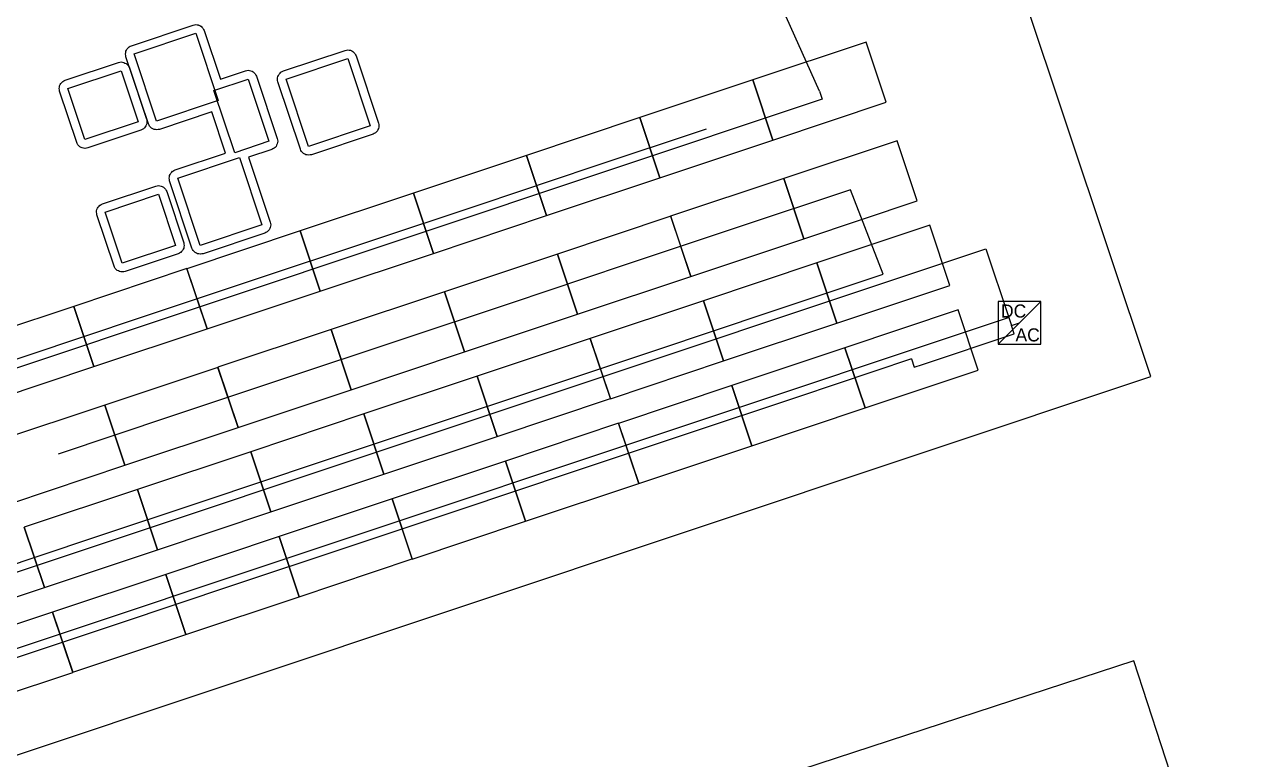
# Model space of a CAD drawing. Header units: feet. Extents: x -377 to 137, y -116 to 143.
# Drawn here: x -187.3 to -117.1, y 34 to 76.4 of the extents above; entities that cross this region are included whole.
import ezdxf

# ---------------------------------------------------------------- set-up
doc = ezdxf.new("R2010")
doc.units = ezdxf.units.FT
for name, color, linetype in [('Buildings', 7, 'CONTINUOUS'), ('Connections', 7, 'CONTINUOUS'), ('Inverters', 7, 'CONTINUOUS'), ('Modules', 7, 'CONTINUOUS'), ('Obstructions', 7, 'CONTINUOUS'), ('Setbacks', 7, 'CONTINUOUS'), ('Strings', 7, 'CONTINUOUS')]:
    doc.layers.add(name, color=color, linetype=linetype)

msp = doc.modelspace()

# ---------------------------------------------------------------- linework, layer by layer
at = {"layer": 'Buildings', "color": 252}
for p, q in [((-122.284, 56.066), (-141.602, 113.945)), ((-357.301, -22.374), (-122.284, 56.066)), ((-123.262, 39.672), (-179.85, 21.164)), ((-117.094, 20.813), (-123.262, 39.672))]:
    msp.add_line(p, q, dxfattribs=at)
at = {"layer": 'Connections', "color": 91}
for p, q in [((-141.388, 72.54), (-141.232, 72.073)), ((-141.699, 71.918), (-212.146, 48.405)), ((-141.232, 72.073), (-141.699, 71.918)), ((-326.484, -1.531), (-131.803, 63.446)), ((-131.803, 63.446), (-130.477, 59.473)), ((-259.867, 16.302), (-130.481, 59.486)), ((-130.481, 59.486), (-130.477, 59.473)), ((-130.477, 59.473), (-130.321, 59.006)), ((-130.477, 59.473), (-130.321, 59.006)), ((-130.321, 59.006), (-129.854, 59.162)), ((-130.321, 59.006), (-129.854, 59.162)), ((-130.321, 59.006), (-129.854, 59.162)), ((-130.165, 58.54), (-130.321, 59.006)), ((-135.455, 56.773), (-130.165, 58.539)), ((-130.165, 58.539), (-130.165, 58.54)), ((-136.077, 57.084), (-135.922, 56.617)), ((-135.922, 56.617), (-135.455, 56.773))]:
    msp.add_line(p, q, dxfattribs=at)
at = {"layer": 'Inverters'}
for p, q in [((-128.624, 60.393), (-131.084, 60.393)), ((-131.084, 60.393), (-131.084, 57.932)), ((-131.084, 57.932), (-128.624, 60.393)), ((-128.624, 57.932), (-128.624, 60.393)), ((-131.084, 57.932), (-128.624, 57.932))]:
    msp.add_line(p, q, dxfattribs=at)
at = {"layer": 'Modules', "color": 254}
for p, q in [((-138.702, 75.366), (-145.232, 73.187)), ((-137.544, 71.894), (-138.702, 75.366)), ((-145.232, 73.189), (-151.761, 71.01)), ((-144.073, 69.717), (-145.232, 73.189)), ((-145.232, 73.187), (-144.073, 69.714)), ((-144.073, 69.714), (-137.544, 71.894)), ((-151.759, 71.009), (-158.288, 68.83)), ((-151.761, 71.01), (-150.602, 67.538)), ((-150.6, 67.537), (-151.759, 71.009)), ((-150.602, 67.538), (-144.073, 69.717)), ((-136.917, 69.676), (-143.446, 67.497)), ((-135.758, 66.204), (-136.917, 69.676)), ((-158.289, 68.829), (-164.818, 66.649)), ((-157.13, 65.356), (-158.289, 68.829)), ((-158.288, 68.83), (-157.129, 65.357)), ((-157.129, 65.357), (-150.6, 67.537)), ((-143.447, 67.496), (-149.976, 65.316)), ((-142.288, 64.023), (-143.447, 67.496)), ((-143.446, 67.497), (-142.287, 64.024)), ((-164.819, 66.652), (-171.348, 64.473)), ((-163.66, 63.179), (-164.819, 66.652)), ((-164.818, 66.649), (-163.659, 63.177)), ((-142.287, 64.024), (-135.758, 66.204)), ((-163.659, 63.177), (-157.13, 65.356)), ((-149.973, 65.319), (-156.503, 63.14)), ((-149.976, 65.316), (-148.817, 61.844)), ((-148.814, 61.846), (-149.973, 65.319)), ((-135.023, 64.804), (-141.552, 62.625)), ((-133.864, 61.331), (-135.023, 64.804)), ((-171.348, 64.472), (-177.877, 62.292)), ((-171.348, 64.473), (-170.189, 61)), ((-170.189, 60.999), (-171.348, 64.472)), ((-148.817, 61.844), (-142.288, 64.023)), ((-170.189, 61), (-163.66, 63.179)), ((-156.5, 63.138), (-163.029, 60.959)), ((-156.503, 63.14), (-155.344, 59.667)), ((-155.341, 59.666), (-156.5, 63.138)), ((-141.553, 62.624), (-148.082, 60.444)), ((-140.394, 59.151), (-141.553, 62.624)), ((-141.552, 62.625), (-140.393, 59.152)), ((-177.878, 62.295), (-184.407, 60.116)), ((-176.719, 58.822), (-177.878, 62.295)), ((-177.877, 62.292), (-176.718, 58.82)), ((-155.344, 59.667), (-148.814, 61.846)), ((-140.393, 59.152), (-133.864, 61.331)), ((-176.718, 58.82), (-170.189, 60.999)), ((-163.03, 60.962), (-169.559, 58.783)), ((-161.871, 57.489), (-163.03, 60.962)), ((-163.029, 60.959), (-161.87, 57.487)), ((-148.083, 60.443), (-154.612, 58.264)), ((-146.924, 56.971), (-148.083, 60.443)), ((-148.082, 60.444), (-146.923, 56.972)), ((-184.408, 60.114), (-190.937, 57.935)), ((-183.249, 56.642), (-184.408, 60.114)), ((-184.407, 60.116), (-183.248, 56.643)), ((-161.87, 57.487), (-155.341, 59.666)), ((-133.392, 59.91), (-139.921, 57.731)), ((-132.233, 56.437), (-133.392, 59.91)), ((-146.923, 56.972), (-140.394, 59.151)), ((-183.248, 56.643), (-176.719, 58.822)), ((-169.56, 58.781), (-176.089, 56.602)), ((-168.401, 55.309), (-169.56, 58.781)), ((-169.559, 58.783), (-168.4, 55.31)), ((-154.615, 58.266), (-161.145, 56.087)), ((-153.456, 54.794), (-154.615, 58.266)), ((-154.612, 58.264), (-153.453, 54.792)), ((-139.919, 57.73), (-146.448, 55.55)), ((-139.921, 57.731), (-138.762, 54.258)), ((-138.76, 54.257), (-139.919, 57.73)), ((-168.4, 55.31), (-161.871, 57.489)), ((-153.453, 54.792), (-146.924, 56.971)), ((-189.778, 54.463), (-183.249, 56.642)), ((-176.09, 56.601), (-182.619, 54.422)), ((-174.931, 53.129), (-176.09, 56.601)), ((-176.089, 56.602), (-174.93, 53.13)), ((-138.762, 54.258), (-132.233, 56.437)), ((-161.145, 56.09), (-167.674, 53.911)), ((-159.986, 52.617), (-161.145, 56.09)), ((-161.145, 56.087), (-159.986, 52.615)), ((-146.449, 55.549), (-152.978, 53.37)), ((-145.29, 52.077), (-146.449, 55.549)), ((-146.448, 55.55), (-145.289, 52.078)), ((-174.93, 53.13), (-168.401, 55.309)), ((-159.986, 52.615), (-153.456, 54.794)), ((-182.616, 54.424), (-189.146, 52.245)), ((-182.619, 54.422), (-181.46, 50.949)), ((-181.457, 50.952), (-182.616, 54.424)), ((-145.289, 52.078), (-138.76, 54.257)), ((-167.672, 53.909), (-174.201, 51.73)), ((-167.674, 53.911), (-166.515, 50.438)), ((-166.513, 50.437), (-167.672, 53.909)), ((-152.979, 53.372), (-159.508, 51.193)), ((-151.82, 49.9), (-152.979, 53.372)), ((-152.978, 53.37), (-151.819, 49.898)), ((-181.46, 50.949), (-174.931, 53.129)), ((-166.515, 50.438), (-159.986, 52.617)), ((-151.819, 49.898), (-145.29, 52.077)), ((-174.202, 51.729), (-180.731, 49.55)), ((-173.043, 48.257), (-174.202, 51.729)), ((-174.201, 51.73), (-173.042, 48.258)), ((-187.987, 48.773), (-181.457, 50.952)), ((-159.508, 51.192), (-166.038, 49.013)), ((-159.508, 51.193), (-158.349, 47.721)), ((-158.349, 47.72), (-159.508, 51.192)), ((-173.042, 48.258), (-166.513, 50.437)), ((-158.349, 47.721), (-151.82, 49.9)), ((-180.732, 49.552), (-187.261, 47.373)), ((-179.573, 46.08), (-180.732, 49.552)), ((-180.731, 49.55), (-179.572, 46.077)), ((-166.038, 49.015), (-172.567, 46.836)), ((-164.879, 45.543), (-166.038, 49.015)), ((-166.038, 49.013), (-164.879, 45.54)), ((-179.572, 46.077), (-173.043, 48.257)), ((-164.879, 45.54), (-158.349, 47.72)), ((-187.261, 47.373), (-186.102, 43.901)), ((-186.102, 43.899), (-187.261, 47.372)), ((-172.565, 46.831), (-179.094, 44.652)), ((-172.567, 46.836), (-171.408, 43.364)), ((-171.406, 43.359), (-172.565, 46.831)), ((-186.102, 43.901), (-179.573, 46.08)), ((-171.408, 43.364), (-164.879, 45.543)), ((-179.098, 44.655), (-185.627, 42.475)), ((-177.939, 41.182), (-179.098, 44.655)), ((-179.094, 44.652), (-177.935, 41.18)), ((-192.631, 41.72), (-186.102, 43.899)), ((-177.935, 41.18), (-171.406, 43.359)), ((-185.627, 42.474), (-192.157, 40.295)), ((-185.627, 42.475), (-184.468, 39.003)), ((-184.468, 39.002), (-185.627, 42.474)), ((-184.468, 39.003), (-177.939, 41.182)), ((-190.998, 36.823), (-184.468, 39.002))]:
    msp.add_line(p, q, dxfattribs=at)
at = {"layer": 'Obstructions', "color": 252}
for p, q in [((-180.922, 74.684), (-177.362, 75.875)), ((-177.362, 75.875), (-176.07, 71.996)), ((-179.627, 70.809), (-180.922, 74.684)), ((-172.157, 73.227), (-168.598, 74.414)), ((-168.598, 74.414), (-167.305, 70.539)), ((-184.747, 72.69), (-181.678, 73.716)), ((-181.678, 73.716), (-180.692, 70.765)), ((-176.324, 72.577), (-174.349, 73.238)), ((-174.349, 73.238), (-173.149, 69.644)), ((-170.862, 69.348), (-172.157, 73.227)), ((-183.764, 69.739), (-184.747, 72.69)), ((-175.125, 68.987), (-176.324, 72.577)), ((-176.07, 71.996), (-179.627, 70.809)), ((-180.692, 70.765), (-183.764, 69.739)), ((-167.305, 70.539), (-170.862, 69.348)), ((-173.149, 69.644), (-175.125, 68.987)), ((-178.404, 67.515), (-174.847, 68.702)), ((-174.847, 68.702), (-173.552, 64.827)), ((-177.112, 63.636), (-178.404, 67.515)), ((-182.597, 65.557), (-179.524, 66.584)), ((-179.524, 66.584), (-178.541, 63.633)), ((-181.611, 62.606), (-182.597, 65.557)), ((-173.552, 64.827), (-177.112, 63.636)), ((-178.541, 63.633), (-181.611, 62.606))]:
    msp.add_line(p, q, dxfattribs=at)
at = {"layer": 'Setbacks', "color": 2}
for p, q in [((-181.082, 75.161), (-177.522, 76.352)), ((-177.522, 76.352), (-177.522, 76.352)), ((-177.522, 76.352), (-177.522, 76.352)), ((-177.522, 76.352), (-177.521, 76.352)), ((-177.521, 76.352), (-177.444, 76.365)), ((-177.444, 76.365), (-177.367, 76.378)), ((-177.367, 76.378), (-177.367, 76.378)), ((-177.367, 76.378), (-177.367, 76.378)), ((-177.367, 76.378), (-177.366, 76.378)), ((-177.366, 76.378), (-177.366, 76.378)), ((-177.366, 76.378), (-177.289, 76.366)), ((-177.289, 76.366), (-177.212, 76.355)), ((-177.212, 76.355), (-177.211, 76.355)), ((-177.211, 76.355), (-177.211, 76.355)), ((-177.211, 76.355), (-177.211, 76.355)), ((-177.211, 76.355), (-177.21, 76.354)), ((-177.21, 76.354), (-177.14, 76.319)), ((-177.14, 76.319), (-177.071, 76.285)), ((-177.071, 76.285), (-177.07, 76.284)), ((-177.07, 76.284), (-177.07, 76.284)), ((-177.07, 76.284), (-177.07, 76.284)), ((-177.07, 76.284), (-177.069, 76.284)), ((-177.069, 76.284), (-177.014, 76.229)), ((-177.014, 76.229), (-176.958, 76.174)), ((-176.958, 76.174), (-176.958, 76.174)), ((-176.958, 76.174), (-176.958, 76.174)), ((-176.958, 76.174), (-176.958, 76.174)), ((-176.958, 76.174), (-176.957, 76.173)), ((-176.957, 76.173), (-176.921, 76.104)), ((-176.921, 76.104), (-176.885, 76.035)), ((-176.885, 76.035), (-176.885, 76.034)), ((-176.885, 76.034), (-176.885, 76.034)), ((-176.885, 76.034), (-176.885, 76.034)), ((-176.885, 76.034), (-175.951, 73.232)), ((-181.277, 75.032), (-181.222, 75.088)), ((-181.222, 75.088), (-181.221, 75.089)), ((-181.221, 75.089), (-181.152, 75.125)), ((-181.221, 75.089), (-181.221, 75.089)), ((-181.221, 75.089), (-181.221, 75.089)), ((-181.221, 75.089), (-181.221, 75.089)), ((-181.152, 75.125), (-181.082, 75.161)), ((-181.082, 75.161), (-181.082, 75.161)), ((-181.425, 74.68), (-181.414, 74.758)), ((-181.425, 74.68), (-181.425, 74.68)), ((-181.425, 74.68), (-181.425, 74.68)), ((-181.425, 74.679), (-181.425, 74.68)), ((-181.425, 74.68), (-181.425, 74.68)), ((-181.412, 74.602), (-181.425, 74.679)), ((-181.414, 74.758), (-181.402, 74.835)), ((-181.399, 74.525), (-181.412, 74.602)), ((-181.402, 74.836), (-181.367, 74.906)), ((-181.402, 74.835), (-181.402, 74.836)), ((-181.402, 74.836), (-181.402, 74.836)), ((-181.402, 74.836), (-181.402, 74.836)), ((-181.402, 74.836), (-181.402, 74.836)), ((-180.104, 70.65), (-181.399, 74.525)), ((-181.399, 74.525), (-181.399, 74.525)), ((-181.367, 74.906), (-181.332, 74.976)), ((-181.332, 74.976), (-181.331, 74.977)), ((-181.332, 74.976), (-181.332, 74.976)), ((-181.332, 74.976), (-181.332, 74.976)), ((-181.332, 74.976), (-181.332, 74.976)), ((-181.331, 74.977), (-181.277, 75.032)), ((-172.317, 73.704), (-168.757, 74.891)), ((-168.757, 74.891), (-168.756, 74.891)), ((-168.756, 74.891), (-168.679, 74.904)), ((-168.679, 74.904), (-168.602, 74.917)), ((-168.602, 74.917), (-168.602, 74.917)), ((-168.602, 74.917), (-168.602, 74.917)), ((-168.602, 74.917), (-168.601, 74.917)), ((-168.601, 74.917), (-168.524, 74.906)), ((-168.524, 74.906), (-168.446, 74.894)), ((-168.446, 74.894), (-168.446, 74.894)), ((-168.446, 74.894), (-168.446, 74.894)), ((-168.446, 74.894), (-168.445, 74.894)), ((-168.445, 74.894), (-168.376, 74.859)), ((-168.376, 74.859), (-168.306, 74.824)), ((-168.306, 74.824), (-168.305, 74.823)), ((-168.305, 74.823), (-168.305, 74.823)), ((-168.305, 74.823), (-168.305, 74.823)), ((-168.305, 74.823), (-168.249, 74.768)), ((-168.249, 74.768), (-168.193, 74.713)), ((-168.193, 74.713), (-168.193, 74.713)), ((-168.193, 74.713), (-168.193, 74.713)), ((-168.193, 74.713), (-168.193, 74.712)), ((-168.193, 74.712), (-168.156, 74.642)), ((-168.156, 74.642), (-168.121, 74.574)), ((-168.121, 74.574), (-168.121, 74.574)), ((-168.121, 74.574), (-168.121, 74.574)), ((-168.121, 74.574), (-168.121, 74.574)), ((-168.121, 74.574), (-168.121, 74.573)), ((-168.121, 74.573), (-168.12, 74.573)), ((-168.12, 74.573), (-168.12, 74.573)), ((-168.12, 74.573), (-168.12, 74.573)), ((-168.12, 74.573), (-166.828, 70.698)), ((-184.907, 73.167), (-181.837, 74.194)), ((-181.837, 74.194), (-181.759, 74.207)), ((-181.837, 74.194), (-181.837, 74.194)), ((-181.837, 74.194), (-181.837, 74.194)), ((-181.837, 74.194), (-181.837, 74.194)), ((-181.759, 74.207), (-181.683, 74.22)), ((-181.683, 74.22), (-181.682, 74.22)), ((-181.682, 74.22), (-181.682, 74.22)), ((-181.682, 74.22), (-181.682, 74.22)), ((-181.682, 74.22), (-181.681, 74.22)), ((-181.681, 74.22), (-181.604, 74.208)), ((-181.604, 74.208), (-181.527, 74.196)), ((-181.527, 74.196), (-181.526, 74.196)), ((-181.526, 74.196), (-181.526, 74.196)), ((-181.526, 74.196), (-181.526, 74.196)), ((-181.526, 74.196), (-181.526, 74.196)), ((-181.526, 74.196), (-181.455, 74.161)), ((-181.455, 74.161), (-181.386, 74.126)), ((-181.386, 74.126), (-181.385, 74.126)), ((-181.385, 74.126), (-181.385, 74.126)), ((-181.385, 74.126), (-181.385, 74.126)), ((-181.385, 74.126), (-181.385, 74.126)), ((-181.385, 74.126), (-181.328, 74.07)), ((-181.328, 74.07), (-181.273, 74.016)), ((-181.273, 74.016), (-181.273, 74.016)), ((-181.273, 74.016), (-181.273, 74.016)), ((-181.273, 74.016), (-181.273, 74.016)), ((-181.273, 74.016), (-181.273, 74.015)), ((-181.273, 74.015), (-181.236, 73.945)), ((-181.236, 73.945), (-181.201, 73.876)), ((-181.201, 73.876), (-181.2, 73.876)), ((-181.2, 73.876), (-181.2, 73.876)), ((-181.2, 73.876), (-181.2, 73.876)), ((-181.2, 73.876), (-180.214, 70.925)), ((-175.951, 73.232), (-174.508, 73.715)), ((-174.508, 73.715), (-174.508, 73.715)), ((-174.508, 73.715), (-174.508, 73.715)), ((-174.508, 73.715), (-174.507, 73.715)), ((-174.507, 73.715), (-174.43, 73.728)), ((-174.43, 73.728), (-174.353, 73.741)), ((-174.353, 73.741), (-174.353, 73.741)), ((-174.353, 73.741), (-174.353, 73.741)), ((-174.353, 73.741), (-174.352, 73.741)), ((-174.352, 73.741), (-174.352, 73.741)), ((-174.352, 73.741), (-174.275, 73.729)), ((-174.275, 73.729), (-174.198, 73.718)), ((-174.198, 73.718), (-174.197, 73.718)), ((-174.197, 73.718), (-174.197, 73.718)), ((-174.197, 73.718), (-174.197, 73.718)), ((-174.197, 73.718), (-174.196, 73.718)), ((-174.196, 73.718), (-174.126, 73.683)), ((-174.126, 73.683), (-174.057, 73.648)), ((-172.386, 73.668), (-172.317, 73.704)), ((-172.317, 73.704), (-172.317, 73.704)), ((-172.317, 73.704), (-172.317, 73.704)), ((-172.317, 73.704), (-172.317, 73.704)), ((-185.192, 72.912), (-185.157, 72.982)), ((-185.157, 72.982), (-185.157, 72.983)), ((-185.157, 72.983), (-185.156, 72.983)), ((-185.157, 72.982), (-185.157, 72.982)), ((-185.156, 72.983), (-185.101, 73.039)), ((-185.156, 72.983), (-185.156, 72.983)), ((-185.101, 73.039), (-185.047, 73.094)), ((-185.047, 73.094), (-185.046, 73.095)), ((-185.046, 73.095), (-184.976, 73.131)), ((-185.046, 73.095), (-185.046, 73.095)), ((-185.046, 73.095), (-185.046, 73.095)), ((-185.046, 73.095), (-185.046, 73.095)), ((-184.976, 73.131), (-184.907, 73.167)), ((-184.907, 73.167), (-184.907, 73.167)), ((-174.057, 73.648), (-174.056, 73.648)), ((-174.056, 73.648), (-174.056, 73.647)), ((-174.056, 73.647), (-174.056, 73.647)), ((-174.056, 73.647), (-174.056, 73.647)), ((-174.056, 73.647), (-174, 73.592)), ((-174, 73.592), (-173.944, 73.538)), ((-173.944, 73.538), (-173.944, 73.537)), ((-173.944, 73.537), (-173.944, 73.537)), ((-173.944, 73.537), (-173.944, 73.537)), ((-173.944, 73.537), (-173.943, 73.536)), ((-173.943, 73.536), (-173.907, 73.467)), ((-173.907, 73.467), (-173.871, 73.398)), ((-173.871, 73.398), (-173.871, 73.398)), ((-173.871, 73.398), (-173.871, 73.397)), ((-173.871, 73.397), (-173.871, 73.397)), ((-173.871, 73.397), (-172.672, 69.803)), ((-172.661, 73.224), (-172.649, 73.301)), ((-172.661, 73.223), (-172.661, 73.224)), ((-172.661, 73.223), (-172.661, 73.223)), ((-172.661, 73.222), (-172.661, 73.223)), ((-172.661, 73.223), (-172.661, 73.223)), ((-172.648, 73.145), (-172.661, 73.222)), ((-172.649, 73.301), (-172.637, 73.378)), ((-172.635, 73.068), (-172.648, 73.145)), ((-172.637, 73.379), (-172.602, 73.449)), ((-172.637, 73.378), (-172.637, 73.379)), ((-172.637, 73.379), (-172.637, 73.379)), ((-172.637, 73.379), (-172.637, 73.379)), ((-172.637, 73.378), (-172.637, 73.378)), ((-172.635, 73.067), (-172.635, 73.068)), ((-172.635, 73.068), (-172.635, 73.068)), ((-172.635, 73.068), (-172.635, 73.068)), ((-171.339, 69.189), (-172.635, 73.067)), ((-172.602, 73.449), (-172.567, 73.519)), ((-172.567, 73.519), (-172.567, 73.52)), ((-172.567, 73.52), (-172.566, 73.52)), ((-172.567, 73.519), (-172.567, 73.519)), ((-172.567, 73.519), (-172.567, 73.519)), ((-172.566, 73.52), (-172.511, 73.576)), ((-172.511, 73.576), (-172.457, 73.631)), ((-172.457, 73.631), (-172.456, 73.632)), ((-172.456, 73.632), (-172.386, 73.668)), ((-172.456, 73.632), (-172.456, 73.632)), ((-172.456, 73.632), (-172.456, 73.632)), ((-172.456, 73.632), (-172.456, 73.632)), ((-185.25, 72.687), (-185.239, 72.764)), ((-185.25, 72.686), (-185.25, 72.687)), ((-185.25, 72.686), (-185.25, 72.686)), ((-185.25, 72.685), (-185.25, 72.686)), ((-185.25, 72.686), (-185.25, 72.686)), ((-185.237, 72.608), (-185.25, 72.685)), ((-185.239, 72.764), (-185.227, 72.841)), ((-185.225, 72.531), (-185.237, 72.608)), ((-185.227, 72.842), (-185.192, 72.912)), ((-185.227, 72.841), (-185.227, 72.842)), ((-185.227, 72.842), (-185.227, 72.842)), ((-185.227, 72.842), (-185.227, 72.842)), ((-185.227, 72.841), (-185.227, 72.841)), ((-184.241, 69.58), (-185.225, 72.531)), ((-185.225, 72.531), (-185.225, 72.531)), ((-180.214, 70.925), (-180.214, 70.925)), ((-180.214, 70.925), (-180.214, 70.924)), ((-180.214, 70.924), (-180.201, 70.847)), ((-176.442, 71.341), (-179.467, 70.332)), ((-175.648, 68.965), (-176.442, 71.341)), ((-180.532, 70.288), (-183.604, 69.262)), ((-180.462, 70.324), (-180.532, 70.288)), ((-180.532, 70.288), (-180.532, 70.288)), ((-180.532, 70.288), (-180.532, 70.288)), ((-180.393, 70.36), (-180.462, 70.324)), ((-180.392, 70.361), (-180.393, 70.36)), ((-180.337, 70.417), (-180.392, 70.361)), ((-180.392, 70.361), (-180.392, 70.361)), ((-180.392, 70.361), (-180.392, 70.361)), ((-180.392, 70.361), (-180.392, 70.361)), ((-180.282, 70.472), (-180.337, 70.417)), ((-180.247, 70.543), (-180.282, 70.473)), ((-180.282, 70.473), (-180.282, 70.473)), ((-180.282, 70.473), (-180.282, 70.473)), ((-180.282, 70.473), (-180.282, 70.473)), ((-180.282, 70.473), (-180.282, 70.472)), ((-180.212, 70.613), (-180.247, 70.543)), ((-180.211, 70.614), (-180.212, 70.614)), ((-180.212, 70.614), (-180.212, 70.614)), ((-180.212, 70.614), (-180.212, 70.613)), ((-180.2, 70.69), (-180.211, 70.614)), ((-180.201, 70.847), (-180.188, 70.77)), ((-180.188, 70.769), (-180.2, 70.69)), ((-180.188, 70.77), (-180.188, 70.77)), ((-180.188, 70.77), (-180.188, 70.769)), ((-180.188, 70.769), (-180.188, 70.769)), ((-180.188, 70.769), (-180.188, 70.769)), ((-180.104, 70.649), (-180.104, 70.65)), ((-180.068, 70.58), (-180.104, 70.649)), ((-180.032, 70.511), (-180.068, 70.58)), ((-180.031, 70.51), (-180.032, 70.511)), ((-180.031, 70.509), (-180.031, 70.51)), ((-180.031, 70.51), (-180.031, 70.51)), ((-180.031, 70.51), (-180.031, 70.51)), ((-179.975, 70.455), (-180.031, 70.509)), ((-179.92, 70.4), (-179.975, 70.455)), ((-179.919, 70.4), (-179.92, 70.4)), ((-179.919, 70.399), (-179.919, 70.4)), ((-179.919, 70.4), (-179.919, 70.4)), ((-179.849, 70.364), (-179.919, 70.399)), ((-179.919, 70.399), (-179.919, 70.399)), ((-179.779, 70.329), (-179.849, 70.364)), ((-179.778, 70.329), (-179.779, 70.329)), ((-179.7, 70.317), (-179.778, 70.329)), ((-179.778, 70.329), (-179.778, 70.329)), ((-179.778, 70.329), (-179.778, 70.329)), ((-179.778, 70.329), (-179.778, 70.329)), ((-179.623, 70.306), (-179.7, 70.317)), ((-179.622, 70.306), (-179.623, 70.306)), ((-179.623, 70.306), (-179.623, 70.306)), ((-179.545, 70.319), (-179.622, 70.306)), ((-179.622, 70.306), (-179.622, 70.306)), ((-179.622, 70.306), (-179.622, 70.306)), ((-179.468, 70.332), (-179.545, 70.319)), ((-179.467, 70.332), (-179.468, 70.332)), ((-166.951, 70.19), (-167.005, 70.135)), ((-166.896, 70.246), (-166.951, 70.19)), ((-166.895, 70.247), (-166.896, 70.246)), ((-166.896, 70.246), (-166.896, 70.246)), ((-166.896, 70.246), (-166.896, 70.246)), ((-166.86, 70.317), (-166.895, 70.247)), ((-166.895, 70.247), (-166.895, 70.247)), ((-166.826, 70.387), (-166.86, 70.317)), ((-166.828, 70.698), (-166.828, 70.698)), ((-166.828, 70.698), (-166.815, 70.621)), ((-166.825, 70.387), (-166.826, 70.387)), ((-166.814, 70.465), (-166.825, 70.388)), ((-166.825, 70.388), (-166.825, 70.388)), ((-166.825, 70.388), (-166.825, 70.387)), ((-166.825, 70.387), (-166.825, 70.387)), ((-166.815, 70.621), (-166.802, 70.544)), ((-166.802, 70.542), (-166.814, 70.465)), ((-166.802, 70.544), (-166.802, 70.543)), ((-166.802, 70.543), (-166.802, 70.543)), ((-166.802, 70.543), (-166.802, 70.543)), ((-166.802, 70.543), (-166.802, 70.542)), ((-184.241, 69.579), (-184.241, 69.58)), ((-184.241, 69.58), (-184.241, 69.58)), ((-184.241, 69.58), (-184.241, 69.58)), ((-184.205, 69.51), (-184.241, 69.579)), ((-184.169, 69.441), (-184.205, 69.51)), ((-172.67, 69.491), (-172.705, 69.422)), ((-172.672, 69.803), (-172.672, 69.803)), ((-172.672, 69.803), (-172.672, 69.803)), ((-172.672, 69.803), (-172.672, 69.803)), ((-172.672, 69.803), (-172.659, 69.725)), ((-172.669, 69.492), (-172.67, 69.492)), ((-172.67, 69.492), (-172.67, 69.492)), ((-172.67, 69.492), (-172.67, 69.491)), ((-172.658, 69.57), (-172.669, 69.493)), ((-172.669, 69.493), (-172.669, 69.492)), ((-172.659, 69.725), (-172.646, 69.649)), ((-172.646, 69.647), (-172.658, 69.57)), ((-172.646, 69.649), (-172.646, 69.648)), ((-172.646, 69.648), (-172.646, 69.648)), ((-172.646, 69.648), (-172.646, 69.648)), ((-172.646, 69.648), (-172.646, 69.647)), ((-167.145, 70.062), (-170.702, 68.871)), ((-167.076, 70.098), (-167.145, 70.062)), ((-167.145, 70.062), (-167.145, 70.062)), ((-167.007, 70.134), (-167.076, 70.098)), ((-167.006, 70.134), (-167.007, 70.134)), ((-167.005, 70.135), (-167.006, 70.134)), ((-167.006, 70.134), (-167.006, 70.134)), ((-167.006, 70.134), (-167.006, 70.134)), ((-184.169, 69.44), (-184.169, 69.441)), ((-184.168, 69.439), (-184.169, 69.44)), ((-184.169, 69.44), (-184.169, 69.44)), ((-184.169, 69.44), (-184.169, 69.44)), ((-184.113, 69.385), (-184.168, 69.439)), ((-184.057, 69.33), (-184.113, 69.385)), ((-184.056, 69.33), (-184.057, 69.33)), ((-184.057, 69.33), (-184.057, 69.33)), ((-184.056, 69.329), (-184.056, 69.33)), ((-183.986, 69.294), (-184.056, 69.329)), ((-184.056, 69.329), (-184.056, 69.329)), ((-183.916, 69.259), (-183.986, 69.294)), ((-183.915, 69.259), (-183.916, 69.259)), ((-183.916, 69.259), (-183.916, 69.259)), ((-183.916, 69.259), (-183.916, 69.259)), ((-183.838, 69.247), (-183.915, 69.259)), ((-183.915, 69.259), (-183.915, 69.259)), ((-183.761, 69.236), (-183.838, 69.247)), ((-183.76, 69.236), (-183.761, 69.236)), ((-183.759, 69.236), (-183.76, 69.236)), ((-183.76, 69.236), (-183.76, 69.236)), ((-183.76, 69.236), (-183.76, 69.236)), ((-183.682, 69.249), (-183.759, 69.236)), ((-183.605, 69.261), (-183.682, 69.249)), ((-183.604, 69.262), (-183.605, 69.262)), ((-183.605, 69.262), (-183.605, 69.262)), ((-183.605, 69.262), (-183.605, 69.261)), ((-178.563, 67.992), (-175.648, 68.965)), ((-172.99, 69.167), (-174.324, 68.723)), ((-172.92, 69.203), (-172.99, 69.167)), ((-172.99, 69.167), (-172.99, 69.167)), ((-172.99, 69.167), (-172.99, 69.167)), ((-172.99, 69.167), (-172.99, 69.167)), ((-172.851, 69.239), (-172.92, 69.203)), ((-172.85, 69.239), (-172.851, 69.239)), ((-172.851, 69.239), (-172.851, 69.239)), ((-172.795, 69.295), (-172.85, 69.24)), ((-172.85, 69.24), (-172.85, 69.239)), ((-172.85, 69.239), (-172.85, 69.239)), ((-172.74, 69.351), (-172.795, 69.295)), ((-172.705, 69.422), (-172.74, 69.352)), ((-172.74, 69.352), (-172.74, 69.351)), ((-172.74, 69.351), (-172.74, 69.351)), ((-172.74, 69.351), (-172.74, 69.351)), ((-172.74, 69.351), (-172.74, 69.351)), ((-171.339, 69.188), (-171.339, 69.189)), ((-171.339, 69.189), (-171.339, 69.189)), ((-171.303, 69.119), (-171.339, 69.188)), ((-171.339, 69.188), (-171.339, 69.188)), ((-171.267, 69.05), (-171.303, 69.119)), ((-171.267, 69.049), (-171.267, 69.05)), ((-171.266, 69.049), (-171.267, 69.049)), ((-171.267, 69.049), (-171.267, 69.049)), ((-171.266, 69.048), (-171.266, 69.049)), ((-171.21, 68.994), (-171.266, 69.048)), ((-171.155, 68.939), (-171.21, 68.994)), ((-171.154, 68.939), (-171.155, 68.939)), ((-171.154, 68.938), (-171.154, 68.939)), ((-171.154, 68.939), (-171.154, 68.939)), ((-171.084, 68.903), (-171.154, 68.938)), ((-171.154, 68.938), (-171.154, 68.938)), ((-171.014, 68.869), (-171.084, 68.903)), ((-171.013, 68.868), (-171.014, 68.869)), ((-170.936, 68.857), (-171.013, 68.868)), ((-171.013, 68.868), (-171.013, 68.868)), ((-171.013, 68.868), (-171.013, 68.868)), ((-171.013, 68.868), (-171.013, 68.868)), ((-170.858, 68.845), (-170.936, 68.857)), ((-170.857, 68.845), (-170.858, 68.845)), ((-170.858, 68.845), (-170.858, 68.845)), ((-170.858, 68.845), (-170.858, 68.845)), ((-170.78, 68.858), (-170.857, 68.845)), ((-170.857, 68.845), (-170.857, 68.845)), ((-170.703, 68.871), (-170.78, 68.858)), ((-170.702, 68.871), (-170.703, 68.871)), ((-170.702, 68.871), (-170.702, 68.871)), ((-170.702, 68.871), (-170.702, 68.871)), ((-174.324, 68.723), (-173.075, 64.986)), ((-178.907, 67.512), (-178.896, 67.589)), ((-178.907, 67.511), (-178.907, 67.512)), ((-178.907, 67.51), (-178.907, 67.511)), ((-178.907, 67.511), (-178.907, 67.511)), ((-178.907, 67.511), (-178.907, 67.511)), ((-178.894, 67.433), (-178.907, 67.51)), ((-178.896, 67.589), (-178.884, 67.666)), ((-178.882, 67.356), (-178.894, 67.433)), ((-178.884, 67.667), (-178.849, 67.737)), ((-178.884, 67.666), (-178.884, 67.667)), ((-178.884, 67.667), (-178.884, 67.667)), ((-178.884, 67.667), (-178.884, 67.667)), ((-178.884, 67.667), (-178.884, 67.667)), ((-178.849, 67.737), (-178.814, 67.807)), ((-178.814, 67.807), (-178.813, 67.808)), ((-178.814, 67.807), (-178.814, 67.807)), ((-178.814, 67.807), (-178.814, 67.807)), ((-178.813, 67.808), (-178.758, 67.864)), ((-178.813, 67.808), (-178.813, 67.808)), ((-178.758, 67.864), (-178.704, 67.919)), ((-178.704, 67.919), (-178.703, 67.92)), ((-178.703, 67.92), (-178.633, 67.956)), ((-178.703, 67.92), (-178.703, 67.92)), ((-178.703, 67.92), (-178.703, 67.92)), ((-178.703, 67.92), (-178.703, 67.92)), ((-178.633, 67.956), (-178.564, 67.992)), ((-178.564, 67.992), (-178.563, 67.992)), ((-182.756, 66.035), (-179.684, 67.061)), ((-179.684, 67.061), (-179.684, 67.061)), ((-179.684, 67.061), (-179.684, 67.061)), ((-179.684, 67.061), (-179.683, 67.061)), ((-179.683, 67.061), (-179.606, 67.074)), ((-179.606, 67.074), (-179.529, 67.087)), ((-179.529, 67.087), (-179.529, 67.087)), ((-179.529, 67.087), (-179.528, 67.087)), ((-179.528, 67.087), (-179.528, 67.087)), ((-179.528, 67.087), (-179.528, 67.087)), ((-179.528, 67.087), (-179.451, 67.075)), ((-179.451, 67.075), (-179.373, 67.064)), ((-179.373, 67.064), (-179.373, 67.063)), ((-179.373, 67.063), (-179.373, 67.063)), ((-179.373, 67.063), (-179.373, 67.063)), ((-179.373, 67.063), (-179.372, 67.063)), ((-179.372, 67.063), (-179.302, 67.028)), ((-179.302, 67.028), (-179.232, 66.993)), ((-179.232, 66.993), (-179.232, 66.993)), ((-179.232, 66.993), (-179.232, 66.993)), ((-179.232, 66.993), (-179.232, 66.993)), ((-179.232, 66.993), (-179.231, 66.993)), ((-179.231, 66.993), (-179.176, 66.938)), ((-179.176, 66.938), (-179.12, 66.883)), ((-179.12, 66.883), (-179.12, 66.883)), ((-179.12, 66.883), (-179.12, 66.883)), ((-179.12, 66.883), (-179.12, 66.882)), ((-179.12, 66.882), (-179.119, 66.882)), ((-179.119, 66.882), (-179.083, 66.813)), ((-179.083, 66.813), (-179.047, 66.743)), ((-179.047, 66.743), (-179.047, 66.743)), ((-179.047, 66.743), (-179.047, 66.743)), ((-179.047, 66.743), (-179.047, 66.743)), ((-179.047, 66.743), (-178.064, 63.792)), ((-177.589, 63.477), (-178.882, 67.356)), ((-178.882, 67.356), (-178.882, 67.356)), ((-182.951, 65.906), (-182.896, 65.962)), ((-182.896, 65.962), (-182.896, 65.962)), ((-182.896, 65.962), (-182.896, 65.962)), ((-182.896, 65.962), (-182.896, 65.962)), ((-182.896, 65.962), (-182.895, 65.962)), ((-182.895, 65.962), (-182.827, 65.998)), ((-182.827, 65.998), (-182.757, 66.034)), ((-182.757, 66.034), (-182.756, 66.035)), ((-182.756, 66.035), (-182.756, 66.035)), ((-182.756, 66.035), (-182.756, 66.035)), ((-183.1, 65.554), (-183.089, 65.63)), ((-183.1, 65.553), (-183.1, 65.554)), ((-183.1, 65.553), (-183.1, 65.553)), ((-183.087, 65.474), (-183.1, 65.553)), ((-183.1, 65.553), (-183.1, 65.553)), ((-183.1, 65.553), (-183.1, 65.553)), ((-183.089, 65.63), (-183.077, 65.708)), ((-183.074, 65.398), (-183.087, 65.474)), ((-183.077, 65.708), (-183.077, 65.709)), ((-183.077, 65.709), (-183.077, 65.709)), ((-183.077, 65.709), (-183.077, 65.709)), ((-183.077, 65.709), (-183.076, 65.709)), ((-183.076, 65.709), (-183.041, 65.78)), ((-182.088, 62.447), (-183.074, 65.398)), ((-183.074, 65.398), (-183.074, 65.398)), ((-183.074, 65.398), (-183.074, 65.398)), ((-183.074, 65.398), (-183.074, 65.398)), ((-183.041, 65.78), (-183.007, 65.849)), ((-183.007, 65.849), (-183.006, 65.85)), ((-183.006, 65.85), (-182.951, 65.906)), ((-183.006, 65.85), (-183.006, 65.85)), ((-183.006, 65.85), (-183.006, 65.85)), ((-173.107, 64.605), (-173.142, 64.535)), ((-173.072, 64.675), (-173.107, 64.605)), ((-173.075, 64.986), (-173.075, 64.986)), ((-173.075, 64.986), (-173.062, 64.909)), ((-173.06, 64.753), (-173.072, 64.676)), ((-173.072, 64.676), (-173.072, 64.675)), ((-173.072, 64.675), (-173.072, 64.675)), ((-173.072, 64.675), (-173.072, 64.675)), ((-173.072, 64.675), (-173.072, 64.675)), ((-173.062, 64.909), (-173.049, 64.832)), ((-173.049, 64.831), (-173.06, 64.753)), ((-173.049, 64.832), (-173.049, 64.831)), ((-173.049, 64.831), (-173.049, 64.831)), ((-173.049, 64.831), (-173.049, 64.831)), ((-173.049, 64.831), (-173.049, 64.831)), ((-173.392, 64.349), (-176.952, 63.159)), ((-173.323, 64.386), (-173.392, 64.35)), ((-173.392, 64.35), (-173.392, 64.35)), ((-173.392, 64.35), (-173.392, 64.349)), ((-173.392, 64.349), (-173.392, 64.349)), ((-173.392, 64.349), (-173.392, 64.349)), ((-173.253, 64.422), (-173.323, 64.386)), ((-173.252, 64.423), (-173.253, 64.422)), ((-173.253, 64.422), (-173.253, 64.422)), ((-173.253, 64.422), (-173.253, 64.422)), ((-173.253, 64.422), (-173.253, 64.422)), ((-173.197, 64.479), (-173.252, 64.423)), ((-173.143, 64.534), (-173.197, 64.479)), ((-173.142, 64.534), (-173.143, 64.534)), ((-173.142, 64.535), (-173.142, 64.535)), ((-173.142, 64.535), (-173.142, 64.534)), ((-173.142, 64.534), (-173.142, 64.534)), ((-178.382, 63.155), (-181.451, 62.129)), ((-178.381, 63.155), (-178.382, 63.155)), ((-178.312, 63.191), (-178.381, 63.155)), ((-178.243, 63.227), (-178.312, 63.191)), ((-178.242, 63.228), (-178.243, 63.227)), ((-178.187, 63.284), (-178.242, 63.228)), ((-178.242, 63.228), (-178.242, 63.228)), ((-178.242, 63.228), (-178.242, 63.228)), ((-178.242, 63.228), (-178.242, 63.228)), ((-178.132, 63.339), (-178.187, 63.284)), ((-178.131, 63.341), (-178.132, 63.34)), ((-178.132, 63.34), (-178.132, 63.34)), ((-178.132, 63.34), (-178.132, 63.34)), ((-178.132, 63.34), (-178.132, 63.339)), ((-178.096, 63.411), (-178.131, 63.341)), ((-178.062, 63.48), (-178.096, 63.411)), ((-178.064, 63.792), (-178.064, 63.791)), ((-178.064, 63.791), (-178.051, 63.714)), ((-178.061, 63.481), (-178.062, 63.48)), ((-178.05, 63.559), (-178.061, 63.482)), ((-178.061, 63.482), (-178.061, 63.481)), ((-178.061, 63.481), (-178.061, 63.481)), ((-178.061, 63.481), (-178.061, 63.481)), ((-178.051, 63.714), (-178.038, 63.637)), ((-178.038, 63.636), (-178.05, 63.559)), ((-178.038, 63.637), (-178.038, 63.637)), ((-178.038, 63.637), (-178.038, 63.637)), ((-178.038, 63.637), (-178.038, 63.636)), ((-178.038, 63.636), (-178.038, 63.636)), ((-177.589, 63.476), (-177.589, 63.477)), ((-177.589, 63.477), (-177.589, 63.477)), ((-177.589, 63.477), (-177.589, 63.477)), ((-177.553, 63.407), (-177.589, 63.476)), ((-177.517, 63.338), (-177.553, 63.407)), ((-177.516, 63.337), (-177.517, 63.338)), ((-177.516, 63.336), (-177.516, 63.337)), ((-177.516, 63.337), (-177.516, 63.337)), ((-177.516, 63.337), (-177.516, 63.337)), ((-177.46, 63.282), (-177.516, 63.336)), ((-177.405, 63.227), (-177.46, 63.282)), ((-177.404, 63.227), (-177.405, 63.227)), ((-177.404, 63.226), (-177.404, 63.227)), ((-177.404, 63.227), (-177.404, 63.227)), ((-177.403, 63.226), (-177.404, 63.226)), ((-177.334, 63.191), (-177.403, 63.226)), ((-177.264, 63.157), (-177.334, 63.191)), ((-177.263, 63.156), (-177.264, 63.157)), ((-177.262, 63.156), (-177.263, 63.156)), ((-177.263, 63.156), (-177.263, 63.156)), ((-177.263, 63.156), (-177.263, 63.156)), ((-177.185, 63.145), (-177.262, 63.156)), ((-176.953, 63.159), (-177.03, 63.146)), ((-176.952, 63.159), (-176.953, 63.159)), ((-176.952, 63.159), (-176.952, 63.159)), ((-176.952, 63.159), (-176.952, 63.159)), ((-177.108, 63.133), (-177.185, 63.145)), ((-177.107, 63.133), (-177.108, 63.133)), ((-177.108, 63.133), (-177.108, 63.133)), ((-177.03, 63.146), (-177.107, 63.133)), ((-177.107, 63.133), (-177.107, 63.133)), ((-177.107, 63.133), (-177.107, 63.133)), ((-182.088, 62.446), (-182.088, 62.447)), ((-182.088, 62.447), (-182.088, 62.447)), ((-182.088, 62.447), (-182.088, 62.447)), ((-182.051, 62.377), (-182.088, 62.446)), ((-182.016, 62.307), (-182.051, 62.377)), ((-182.015, 62.307), (-182.016, 62.307)), ((-181.959, 62.252), (-182.015, 62.307)), ((-182.015, 62.307), (-182.015, 62.307)), ((-182.015, 62.307), (-182.015, 62.307)), ((-182.015, 62.307), (-182.015, 62.307)), ((-181.903, 62.197), (-181.959, 62.252)), ((-181.903, 62.196), (-181.903, 62.197)), ((-181.903, 62.197), (-181.903, 62.197)), ((-181.903, 62.197), (-181.903, 62.197)), ((-181.903, 62.197), (-181.903, 62.197)), ((-181.833, 62.162), (-181.903, 62.196)), ((-181.763, 62.127), (-181.833, 62.162)), ((-181.762, 62.126), (-181.763, 62.127)), ((-181.685, 62.115), (-181.762, 62.126)), ((-181.762, 62.126), (-181.762, 62.126)), ((-181.762, 62.126), (-181.762, 62.126)), ((-181.762, 62.126), (-181.762, 62.126)), ((-181.607, 62.103), (-181.685, 62.115)), ((-181.606, 62.103), (-181.607, 62.103)), ((-181.529, 62.116), (-181.606, 62.103)), ((-181.606, 62.103), (-181.606, 62.103)), ((-181.606, 62.103), (-181.606, 62.103)), ((-181.606, 62.103), (-181.606, 62.103)), ((-181.452, 62.129), (-181.529, 62.116)), ((-181.451, 62.129), (-181.452, 62.129)), ((-181.451, 62.129), (-181.451, 62.129)), ((-181.451, 62.129), (-181.451, 62.129))]:
    msp.add_line(p, q, dxfattribs=at)
at = {"layer": 'Strings', "color": 11}
for p, q in [((-141.388, 72.54), (-150.249, 92.31)), ((-154.444, 68.183), (-147.917, 70.364)), ((-160.974, 66.003), (-154.444, 68.183)), ((-139.602, 66.85), (-146.132, 64.67)), ((-137.708, 61.978), (-139.602, 66.85)), ((-167.504, 63.826), (-160.974, 66.003)), ((-146.132, 64.67), (-152.659, 62.493)), ((-174.033, 61.646), (-167.504, 63.826)), ((-152.659, 62.493), (-159.185, 60.313)), ((-144.238, 59.798), (-137.708, 61.978)), ((-180.563, 59.469), (-174.033, 61.646)), ((-159.185, 60.313), (-165.715, 58.136)), ((-150.768, 57.617), (-144.238, 59.798)), ((-187.093, 57.289), (-180.563, 59.469)), ((-165.715, 58.136), (-172.245, 55.956)), ((-157.301, 55.441), (-150.768, 57.617)), ((-193.623, 55.108), (-187.093, 57.289)), ((-136.077, 57.084), (-142.604, 54.904)), ((-172.245, 55.956), (-178.775, 53.775)), ((-163.83, 53.264), (-157.301, 55.441)), ((-142.604, 54.904), (-149.134, 52.723)), ((-178.775, 53.775), (-185.301, 51.598)), ((-170.357, 51.084), (-163.83, 53.264)), ((-149.134, 52.723), (-155.664, 50.547)), ((-176.887, 48.903), (-170.357, 51.084)), ((-155.664, 50.547), (-162.193, 48.366)), ((-183.417, 46.726), (-176.887, 48.903)), ((-162.193, 48.366), (-168.723, 46.19)), ((-189.946, 44.546), (-183.417, 46.726)), ((-168.723, 46.19), (-175.25, 44.006)), ((-175.25, 44.006), (-181.783, 41.829)), ((-181.783, 41.829), (-188.312, 39.648))]:
    msp.add_line(p, q, dxfattribs=at)

# ---------------------------------------------------------------- texts
at = {"layer": 'Inverters'}
for s, p in [('DC', (-130.92, 59.474)), ('AC', (-130.084, 58.096))]:
    msp.add_text(s, height=0.7546, dxfattribs=at).set_placement(p)

doc.saveas('drawing.dxf')
